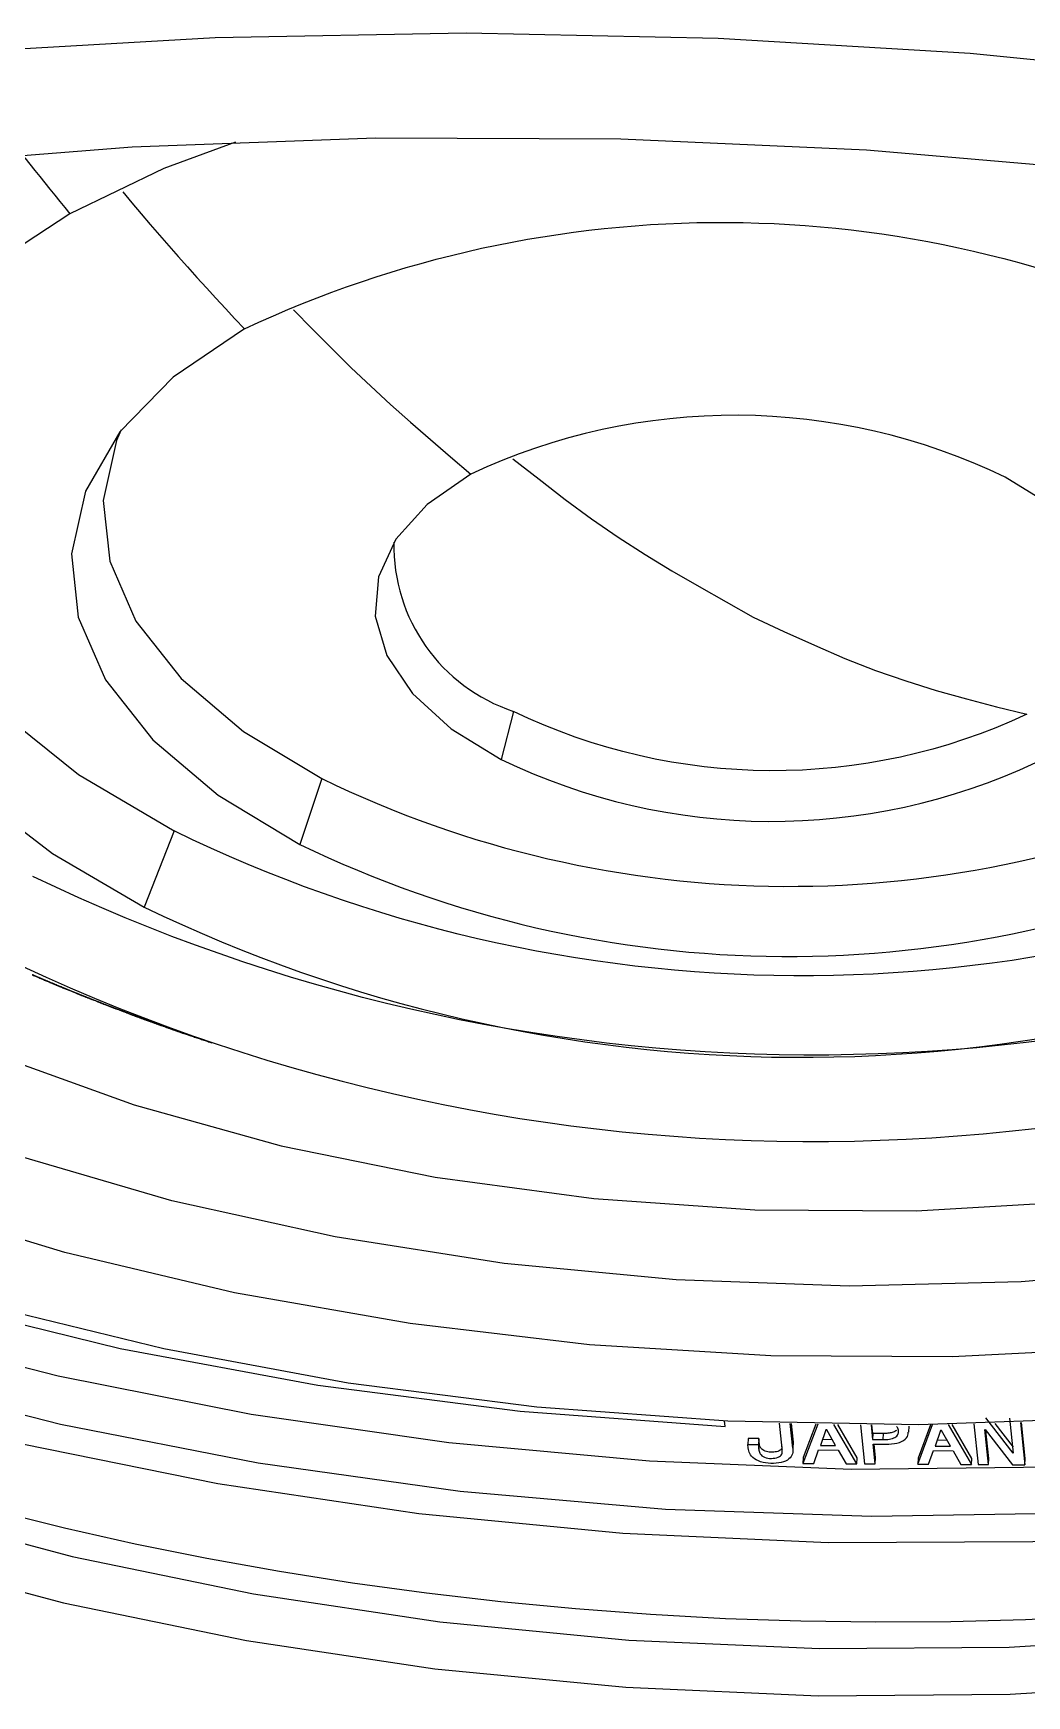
# Model space of a CAD drawing. Header units: millimetres. Extents: x 14 to 828, y 15 to 581.
# Drawn here: x 349.5 to 352.91, y 497.22 to 502.93 of the extents above; entities that cross this region are included whole.
import ezdxf

# ---------------------------------------------------------------- set-up
doc = ezdxf.new("R2010")
doc.units = ezdxf.units.MM
doc.header["$LTSCALE"] = 0.2
doc.layers.add('1_シンボル', color=2, linetype='Continuous')

msp = doc.modelspace()

# ---------------------------------------------------------------- linework, layer by layer
at = {"layer": '1_シンボル', "color": 7}
for points in [[(356.0874, 502.3206), (355.2694, 502.5025), (354.4325, 502.6529), (353.5815, 502.771), (352.7206, 502.8563), (351.8547, 502.9081), (350.9882, 502.9263), (350.1259, 502.9108), (349.2722, 502.8616), (348.4318, 502.7791), (347.6092, 502.6636), (346.8086, 502.5157), (346.0345, 502.3363), (345.291, 502.1263), (344.5819, 501.8868)], [(356.4321, 501.8345), (355.6546, 502.037), (354.8543, 502.2082), (354.0358, 502.3471), (353.204, 502.4529), (352.3638, 502.5248), (351.52, 502.5626), (350.6776, 502.566), (349.8416, 502.5349), (349.0169, 502.4696), (348.2083, 502.3704), (347.4205, 502.2379), (346.6582, 502.073), (345.9259, 501.8765), (345.2279, 501.6496), (344.5681, 501.3936)], [(350.1958, 502.5523), (349.95, 502.4617), (349.6268, 502.3064)], [(349.4726, 502.4985), (349.4895, 502.4769), (349.5065, 502.4553), (349.5235, 502.4339), (349.5407, 502.4125), (349.5578, 502.3912), (349.575, 502.3699), (349.5923, 502.3487), (349.6095, 502.3275), (349.6268, 502.3064), (349.3516, 502.1266), (349.13, 501.9259), (348.9665, 501.7085), (348.8644, 501.4788), (348.8258, 501.2415), (348.8516, 501.0014), (348.9411, 500.7633), (349.0925, 500.5321), (349.3029, 500.3126), (349.5678, 500.1092), (349.8819, 499.926)], [(350.3954, 501.977), (350.4611, 501.9099), (350.5271, 501.8434), (350.5935, 501.7779), (350.6607, 501.7141), (350.7286, 501.6519), (350.797, 501.591), (350.8659, 501.5309), (350.9351, 501.4716), (351.0043, 501.4125), (350.8541, 501.3084), (350.747, 501.1893), (350.687, 501.0597), (350.6765, 500.9247), (350.716, 500.7893), (350.8038, 500.6589), (350.9366, 500.5384), (351.1094, 500.4325)], [(350.2272, 501.911), (349.9823, 501.7454), (349.7982, 501.5576), (349.6804, 501.3534), (349.6324, 501.139), (349.6558, 500.9209), (349.7498, 500.7056), (349.9116, 500.4999), (350.1362, 500.3098), (350.4168, 500.1412)], [(345.3442, 501.6903), (345.3222, 501.6237), (345.2475, 501.2772), (345.2375, 500.9262), (345.2924, 500.574), (345.4116, 500.224), (345.5939, 499.8796), (345.8376, 499.5442), (346.1404, 499.2209), (346.4993, 498.9128), (346.9109, 498.6229), (347.3712, 498.3541), (347.8758, 498.1089), (348.4198, 497.8896), (348.998, 497.6984), (349.6048, 497.5371), (350.2344, 497.4073), (350.8807, 497.3102), (351.5375, 497.2468), (352.1984, 497.2176), (352.8572, 497.223), (353.5073, 497.2629), (354.1427, 497.3368)], [(357.9656, 501.3146), (357.936, 501.0233), (357.8414, 500.699), (357.6828, 500.384), (357.4621, 500.0819), (357.1816, 499.7958), (356.8444, 499.5291), (356.4542, 499.2845), (356.0153, 499.0647), (355.5324, 498.8723), (355.011, 498.7092), (354.4566, 498.5773), (353.8754, 498.478), (353.2737, 498.4123), (352.6582, 498.3811), (352.0355, 498.3847), (351.4125, 498.423), (350.796, 498.4956), (350.1928, 498.6016), (349.6094, 498.7401), (349.0523, 498.9093), (348.5276, 499.1075), (348.0411, 499.3325), (348.1961, 499.6243)], [(345.3086, 501.0891), (345.4399, 500.8613), (345.7052, 500.5042), (346.0352, 500.1608), (346.4266, 499.8346), (346.8753, 499.5289), (347.3768, 499.247), (347.9258, 498.9917), (348.5168, 498.7655), (349.1438, 498.5709), (349.8002, 498.4098), (350.4794, 498.2839), (351.1745, 498.1944), (351.8781, 498.1423), (351.8761, 498.1612)], [(358.4794, 501.0982), (358.4054, 500.7883), (358.2609, 500.4525), (358.0523, 500.1286), (357.7817, 499.8198), (357.4518, 499.5294), (357.0661, 499.2603), (356.6285, 499.0152), (356.1435, 498.7967), (355.6161, 498.6071), (355.0517, 498.4482), (354.4561, 498.3218), (353.8354, 498.229), (353.1959, 498.1709), (352.5443, 498.148), (351.8872, 498.1606), (351.2313, 498.2086), (350.5834, 498.2915), (349.9502, 498.4083), (349.3381, 498.558), (348.7534, 498.7389), (348.2021, 498.9493), (347.6899, 499.1869), (347.8314, 499.4445)], [(345.3888, 500.5664), (345.5479, 500.3771), (345.8841, 500.0427), (346.2768, 499.7249), (346.7225, 499.4266), (347.2171, 499.1505), (347.7559, 498.8993), (348.3341, 498.6752), (348.9463, 498.4803), (349.5868, 498.3163), (350.2498, 498.1849), (350.9291, 498.0872), (351.6185, 498.0241), (352.3116, 497.9961), (353.002, 498.0037), (353.6834, 498.0466), (353.7468, 498.0524)], [(349.3741, 499.4168), (349.8478, 499.2463), (350.3528, 499.1061), (350.8818, 498.9984), (351.427, 498.9246), (351.9806, 498.8858), (352.5343, 498.8827), (353.0802, 498.9151), (353.6102, 498.9828), (354.1167, 499.0846), (354.5923, 499.2192), (355.0301, 499.3844), (355.4235, 499.578), (355.2978, 499.8564), (355.6276, 500.0668), (355.9046, 500.2986), (356.1248, 500.5485)], [(355.9593, 499.4306), (355.5393, 499.222), (355.0747, 499.0414), (354.5716, 498.8911), (354.0361, 498.773), (353.475, 498.6886), (352.8954, 498.6388), (352.3046, 498.6245), (351.71, 498.6456), (351.119, 498.702), (350.5391, 498.793), (349.9777, 498.9174), (349.4416, 499.0736), (348.9378, 499.2597), (348.4725, 499.4734), (348.6306, 499.785)], [(349.5131, 499.6865), (349.5093, 499.6881), (349.5055, 499.6898), (349.5018, 499.6914), (349.498, 499.693)], [(349.4991, 499.6926), (349.5025, 499.6912), (349.5058, 499.6898), (349.5023, 499.6912), (349.4986, 499.6928)], [(349.5623, 499.666), (349.5599, 499.667), (349.5575, 499.668), (349.5551, 499.669), (349.5527, 499.6699), (349.5503, 499.6709), (349.5479, 499.6719), (349.5455, 499.6729), (349.5432, 499.6739), (349.5408, 499.6749), (349.5384, 499.6759), (349.536, 499.6769), (349.5336, 499.6779), (349.5312, 499.6789), (349.5288, 499.6799), (349.5264, 499.6809), (349.524, 499.6819), (349.5216, 499.6829), (349.5192, 499.6839), (349.5168, 499.6849), (349.5144, 499.686), (349.512, 499.687), (349.5096, 499.688), (349.5072, 499.6891), (349.5048, 499.6901), (349.5023, 499.6912)], [(349.5205, 499.6834), (349.5194, 499.6838), (349.5181, 499.6844), (349.5168, 499.685), (349.5155, 499.6855), (349.5141, 499.6861), (349.5129, 499.6866), (349.5119, 499.687), (349.5109, 499.6875), (349.5099, 499.6879), (349.5087, 499.6884), (349.5074, 499.689), (349.5063, 499.6895)], [(349.6138, 499.6445), (349.6103, 499.6459), (349.6069, 499.6473), (349.6035, 499.6487), (349.6002, 499.6501), (349.5968, 499.6515), (349.5934, 499.6528), (349.5901, 499.6542), (349.5867, 499.6556), (349.5833, 499.657), (349.58, 499.6584), (349.5766, 499.6598), (349.5733, 499.6612), (349.5699, 499.6626), (349.5666, 499.664), (349.5632, 499.6654), (349.5599, 499.6668), (349.5565, 499.6682), (349.5532, 499.6695), (349.5499, 499.6709), (349.5466, 499.6723), (349.5433, 499.6737), (349.5399, 499.6751), (349.5366, 499.6765), (349.5333, 499.6779), (349.53, 499.6793), (349.5267, 499.6808), (349.5234, 499.6822), (349.5201, 499.6836), (349.5167, 499.685), (349.5134, 499.6865), (349.5113, 499.6873), (349.5142, 499.6861), (349.5173, 499.6848), (349.5204, 499.6834), (349.5237, 499.6821), (349.5268, 499.6807), (349.53, 499.6793), (349.5332, 499.678), (349.5364, 499.6766), (349.5396, 499.6753), (349.5428, 499.674), (349.5459, 499.6726), (349.5491, 499.6713), (349.5523, 499.67), (349.5555, 499.6686), (349.5586, 499.6673), (349.5618, 499.666), (349.565, 499.6646), (349.5681, 499.6633), (349.5713, 499.662), (349.5745, 499.6607), (349.5777, 499.6594), (349.5809, 499.6581), (349.5841, 499.6567), (349.5873, 499.6554), (349.5905, 499.6541), (349.5937, 499.6528), (349.5969, 499.6515), (349.6, 499.6502), (349.6032, 499.6489), (349.6061, 499.6477)], [(349.574, 499.6611), (349.5717, 499.662), (349.5694, 499.663), (349.5671, 499.6639), (349.5649, 499.6649), (349.5626, 499.6658), (349.5603, 499.6667), (349.558, 499.6677), (349.5557, 499.6686), (349.5534, 499.6696), (349.5512, 499.6705), (349.5489, 499.6715), (349.5466, 499.6724), (349.5443, 499.6734), (349.5421, 499.6743), (349.5398, 499.6753), (349.5375, 499.6762), (349.5352, 499.6772), (349.533, 499.6782), (349.5307, 499.6791), (349.5284, 499.6801), (349.5262, 499.6811), (349.5239, 499.682), (349.5216, 499.683), (349.5193, 499.684), (349.5169, 499.685)], [(349.6223, 499.641), (349.6204, 499.6418), (349.6184, 499.6426), (349.6164, 499.6434), (349.6145, 499.6442), (349.6126, 499.6449), (349.6107, 499.6457), (349.6088, 499.6465), (349.6069, 499.6473), (349.605, 499.6481), (349.6031, 499.6488), (349.6012, 499.6496), (349.5993, 499.6504), (349.5974, 499.6512), (349.5955, 499.6519), (349.5937, 499.6527), (349.5918, 499.6535), (349.5899, 499.6543), (349.5881, 499.655), (349.5862, 499.6558), (349.5843, 499.6566), (349.5825, 499.6573), (349.5806, 499.6581), (349.5788, 499.6589), (349.5769, 499.6597), (349.575, 499.6605), (349.5731, 499.6612), (349.5713, 499.662), (349.5693, 499.6628), (349.5672, 499.6637), (349.5688, 499.663), (349.5705, 499.6623), (349.5722, 499.6616), (349.574, 499.6609), (349.5757, 499.6602), (349.5775, 499.6594), (349.5792, 499.6587), (349.581, 499.658), (349.5827, 499.6573), (349.5845, 499.6565), (349.5862, 499.6558), (349.588, 499.6551), (349.5897, 499.6544), (349.5915, 499.6536), (349.5932, 499.6529), (349.595, 499.6522), (349.5968, 499.6514), (349.5985, 499.6507), (349.6003, 499.65), (349.6021, 499.6493), (349.6038, 499.6485), (349.6056, 499.6478), (349.6074, 499.6471), (349.6091, 499.6464), (349.6109, 499.6457), (349.6126, 499.6449), (349.6144, 499.6442), (349.6161, 499.6435), (349.6176, 499.6429)], [(349.6438, 499.6322), (349.6462, 499.6313), (349.6486, 499.6303), (349.651, 499.6293), (349.6534, 499.6284), (349.6558, 499.6274), (349.6582, 499.6265), (349.6606, 499.6255), (349.6629, 499.6246), (349.6653, 499.6236), (349.6676, 499.6227), (349.6688, 499.6222), (349.6661, 499.6233), (349.6635, 499.6243), (349.6609, 499.6254), (349.6584, 499.6264), (349.6559, 499.6274), (349.6535, 499.6284), (349.651, 499.6293), (349.6485, 499.6303), (349.646, 499.6313), (349.6436, 499.6323), (349.6411, 499.6333), (349.6386, 499.6343), (349.6361, 499.6353), (349.6337, 499.6363), (349.6312, 499.6373), (349.6287, 499.6383), (349.6262, 499.6394), (349.6237, 499.6404), (349.6212, 499.6414), (349.6188, 499.6424), (349.6163, 499.6434), (349.6138, 499.6444), (349.6113, 499.6454), (349.6088, 499.6465), (349.6063, 499.6475), (349.6039, 499.6485), (349.6014, 499.6495), (349.5989, 499.6506), (349.5964, 499.6516), (349.5939, 499.6526), (349.5914, 499.6536), (349.589, 499.6547), (349.5865, 499.6557), (349.584, 499.6567), (349.5815, 499.6578), (349.579, 499.6588), (349.5765, 499.6598), (349.574, 499.6609), (349.5715, 499.662), (349.5689, 499.6631)], [(349.6448, 499.6319), (349.6466, 499.6311), (349.6484, 499.6304), (349.6501, 499.6297), (349.6519, 499.6289), (349.6537, 499.6282), (349.6555, 499.6275), (349.6573, 499.6268), (349.6591, 499.626), (349.6609, 499.6253), (349.6627, 499.6246), (349.6645, 499.6239), (349.6663, 499.6232), (349.6681, 499.6225), (349.6698, 499.6218), (349.6713, 499.6212), (349.6693, 499.622), (349.6673, 499.6228), (349.6653, 499.6236), (349.6633, 499.6244), (349.6614, 499.6251), (349.6595, 499.6259), (349.6576, 499.6267), (349.6557, 499.6274), (349.6538, 499.6282), (349.6519, 499.6289), (349.65, 499.6297), (349.6481, 499.6305), (349.6462, 499.6312), (349.6443, 499.632), (349.6424, 499.6328), (349.6405, 499.6335), (349.6386, 499.6343), (349.6367, 499.6351), (349.6348, 499.6359), (349.6329, 499.6366), (349.631, 499.6374), (349.6291, 499.6382), (349.6271, 499.639), (349.6252, 499.6398), (349.6233, 499.6405), (349.6214, 499.6413), (349.6195, 499.6421), (349.6175, 499.6429), (349.6156, 499.6437), (349.6137, 499.6445), (349.6117, 499.6453), (349.6098, 499.6461), (349.6078, 499.6469), (349.6058, 499.6477), (349.6038, 499.6486), (349.6019, 499.6494)], [(349.7154, 499.6037), (349.7131, 499.6046), (349.7108, 499.6055), (349.7086, 499.6064), (349.7063, 499.6073), (349.7041, 499.6082), (349.7018, 499.609), (349.6996, 499.6099), (349.6974, 499.6108), (349.6952, 499.6117), (349.693, 499.6125), (349.6907, 499.6134), (349.6885, 499.6143), (349.6863, 499.6152), (349.6841, 499.6161), (349.6819, 499.6169), (349.6797, 499.6178), (349.6774, 499.6187), (349.6752, 499.6196), (349.673, 499.6205), (349.6707, 499.6214), (349.6684, 499.6223), (349.6661, 499.6232), (349.6638, 499.6242), (349.6625, 499.6247), (349.6641, 499.624), (349.666, 499.6233), (349.6679, 499.6225), (349.6699, 499.6217), (349.6719, 499.6209), (349.6739, 499.6201), (349.6759, 499.6193), (349.6779, 499.6185), (349.6799, 499.6177), (349.682, 499.6169), (349.684, 499.6161), (349.6861, 499.6153), (349.6881, 499.6145), (349.6902, 499.6137), (349.6922, 499.6128), (349.6943, 499.612), (349.6964, 499.6112), (349.6984, 499.6104), (349.7004, 499.6096), (349.7024, 499.6088), (349.7044, 499.6081), (349.7061, 499.6074), (349.7042, 499.6081), (349.7018, 499.6091), (349.6994, 499.61), (349.6971, 499.6109), (349.6948, 499.6118), (349.6925, 499.6127), (349.6903, 499.6136), (349.688, 499.6145), (349.6858, 499.6154), (349.6836, 499.6162), (349.6814, 499.6171), (349.6793, 499.618), (349.6771, 499.6188), (349.6749, 499.6197), (349.6728, 499.6206), (349.6706, 499.6214), (349.6684, 499.6223), (349.6662, 499.6232), (349.6641, 499.624), (349.6619, 499.6249), (349.6597, 499.6258), (349.6575, 499.6267), (349.6553, 499.6276), (349.6531, 499.6285), (349.6509, 499.6293), (349.6487, 499.6302), (349.6465, 499.6311), (349.6443, 499.632), (349.6421, 499.6329), (349.6399, 499.6338), (349.6376, 499.6347), (349.6354, 499.6356), (349.6332, 499.6365), (349.631, 499.6374), (349.6288, 499.6383), (349.6266, 499.6392), (349.6244, 499.6401), (349.6222, 499.641), (349.62, 499.6419), (349.6177, 499.6429), (349.6155, 499.6438)], [(349.7359, 499.5958), (349.7335, 499.5967), (349.7311, 499.5976), (349.7288, 499.5985), (349.7268, 499.5993), (349.725, 499.6), (349.7234, 499.6006), (349.7215, 499.6013), (349.7198, 499.602), (349.7181, 499.6026), (349.7165, 499.6033), (349.7148, 499.6039), (349.7132, 499.6045), (349.7116, 499.6052), (349.71, 499.6058), (349.7084, 499.6064), (349.7069, 499.607), (349.7053, 499.6077), (349.7037, 499.6083), (349.7022, 499.6089), (349.7006, 499.6095), (349.699, 499.6101), (349.6975, 499.6107), (349.6959, 499.6114), (349.6943, 499.612), (349.6928, 499.6126), (349.6912, 499.6132), (349.6896, 499.6139), (349.6881, 499.6145), (349.6865, 499.6151), (349.6849, 499.6157), (349.6833, 499.6164), (349.6817, 499.617), (349.6801, 499.6177), (349.6785, 499.6183), (349.6769, 499.6189), (349.6753, 499.6196), (349.6737, 499.6202), (349.672, 499.6209), (349.6704, 499.6215)], [(349.8387, 499.5565), (349.8366, 499.5573), (349.8345, 499.5581), (349.8324, 499.5589), (349.8303, 499.5597), (349.8282, 499.5604), (349.8262, 499.5612), (349.8241, 499.562), (349.822, 499.5628), (349.8199, 499.5635), (349.8179, 499.5643), (349.8158, 499.5651), (349.8137, 499.5659), (349.8116, 499.5666), (349.8096, 499.5674), (349.8075, 499.5682), (349.8055, 499.569), (349.8034, 499.5697), (349.8014, 499.5705), (349.7993, 499.5713), (349.7973, 499.5721), (349.7952, 499.5728), (349.7932, 499.5736), (349.7911, 499.5744), (349.7891, 499.5752), (349.787, 499.576), (349.785, 499.5767), (349.7829, 499.5775), (349.7808, 499.5783), (349.7787, 499.5791), (349.7766, 499.5799), (349.7745, 499.5807), (349.7758, 499.5803), (349.7775, 499.5796), (349.7793, 499.5789), (349.7812, 499.5782), (349.783, 499.5775), (349.7848, 499.5768), (349.7864, 499.5762), (349.7843, 499.577), (349.7822, 499.5778), (349.7801, 499.5786), (349.778, 499.5794), (349.776, 499.5802), (349.7739, 499.581), (349.7719, 499.5817), (349.7699, 499.5825), (349.7679, 499.5833), (349.7659, 499.5841), (349.7639, 499.5848), (349.7619, 499.5856), (349.7599, 499.5864), (349.7579, 499.5871), (349.7559, 499.5879), (349.7539, 499.5887), (349.7519, 499.5895), (349.7499, 499.5902), (349.7479, 499.591), (349.7459, 499.5918), (349.7439, 499.5926), (349.7419, 499.5934), (349.7399, 499.5941), (349.7379, 499.5949), (349.7359, 499.5957), (349.7338, 499.5965), (349.7318, 499.5973), (349.7298, 499.5981), (349.7278, 499.5989), (349.7257, 499.5997), (349.7236, 499.6005), (349.7226, 499.6009), (349.7243, 499.6003), (349.7261, 499.5995), (349.728, 499.5988), (349.7299, 499.5981), (349.7317, 499.5973), (349.7336, 499.5966), (349.7355, 499.5959), (349.7374, 499.5951), (349.7393, 499.5944), (349.7412, 499.5937), (349.743, 499.5929), (349.7449, 499.5922), (349.7468, 499.5914), (349.7487, 499.5907), (349.7506, 499.59), (349.7526, 499.5892), (349.7545, 499.5885), (349.7564, 499.5878), (349.7583, 499.587), (349.7602, 499.5863), (349.7621, 499.5855), (349.764, 499.5848), (349.7659, 499.5841), (349.7678, 499.5834), (349.7697, 499.5826), (349.7716, 499.5819), (349.7735, 499.5812), (349.7754, 499.5805), (349.7772, 499.5797), (349.7791, 499.579), (349.7809, 499.5783), (349.7828, 499.5776), (349.7846, 499.5769), (349.7872, 499.576), (349.785, 499.5768), (349.7829, 499.5776), (349.7808, 499.5784), (349.7787, 499.5792), (349.7767, 499.5799), (349.7746, 499.5807), (349.7726, 499.5815), (349.7705, 499.5823), (349.7685, 499.5831), (349.7665, 499.5839), (349.7644, 499.5846), (349.7624, 499.5854), (349.7604, 499.5862), (349.7584, 499.587), (349.7564, 499.5877), (349.7543, 499.5885), (349.7523, 499.5893), (349.7503, 499.5901), (349.7483, 499.5908), (349.7463, 499.5916), (349.7443, 499.5924), (349.7423, 499.5932), (349.7404, 499.5939), (349.7384, 499.5947), (349.7364, 499.5955), (349.7344, 499.5963), (349.7324, 499.5971), (349.7304, 499.5978), (349.7284, 499.5986), (349.7263, 499.5994), (349.7243, 499.6002), (349.7223, 499.601), (349.7203, 499.6018), (349.7183, 499.6026), (349.7162, 499.6034), (349.7141, 499.6042)], [(349.8301, 499.5597), (349.8287, 499.5602), (349.8272, 499.5608), (349.8257, 499.5614), (349.8243, 499.5619), (349.8228, 499.5624), (349.8214, 499.563), (349.8199, 499.5635), (349.8185, 499.5641), (349.8171, 499.5646), (349.8157, 499.5651), (349.8143, 499.5657), (349.8129, 499.5662), (349.8115, 499.5667), (349.8101, 499.5672), (349.8087, 499.5678), (349.8073, 499.5683), (349.8059, 499.5688), (349.8045, 499.5693), (349.8031, 499.5699), (349.8017, 499.5704), (349.8003, 499.5709), (349.7989, 499.5715), (349.7975, 499.572), (349.7962, 499.5725), (349.7948, 499.573), (349.7934, 499.5736), (349.792, 499.5741), (349.7906, 499.5746), (349.7892, 499.5752), (349.7878, 499.5757), (349.7863, 499.5763), (349.7849, 499.5768), (349.7835, 499.5773), (349.7821, 499.5779), (349.7807, 499.5784), (349.7792, 499.579), (349.7778, 499.5795)], [(349.9488, 499.5166), (349.9459, 499.5176), (349.9431, 499.5186), (349.9403, 499.5196), (349.9375, 499.5205), (349.9347, 499.5215), (349.9319, 499.5225), (349.929, 499.5236), (349.9262, 499.5246), (349.9233, 499.5256), (349.9205, 499.5266), (349.9177, 499.5276), (349.9148, 499.5286), (349.912, 499.5297), (349.9091, 499.5307), (349.9063, 499.5317), (349.9035, 499.5327), (349.9007, 499.5337), (349.8979, 499.5347), (349.8951, 499.5358), (349.8922, 499.5368), (349.8894, 499.5378), (349.8866, 499.5388), (349.8839, 499.5398), (349.8811, 499.5409), (349.8783, 499.5419), (349.8755, 499.5429), (349.8727, 499.5439), (349.87, 499.5449), (349.8672, 499.546), (349.8644, 499.547), (349.8617, 499.548), (349.8589, 499.549), (349.8562, 499.55), (349.8535, 499.551), (349.8507, 499.5521), (349.848, 499.5531), (349.8453, 499.5541), (349.8426, 499.5551), (349.8398, 499.5561), (349.8371, 499.5572), (349.8343, 499.5582), (349.8315, 499.5592), (349.8287, 499.5603), (349.8298, 499.5599), (349.8324, 499.5589), (349.8349, 499.558), (349.8374, 499.557), (349.84, 499.5561), (349.8425, 499.5551), (349.8451, 499.5542), (349.8477, 499.5532), (349.8502, 499.5522), (349.8528, 499.5513), (349.8554, 499.5503), (349.858, 499.5494), (349.8607, 499.5484), (349.8633, 499.5474), (349.8659, 499.5465), (349.8685, 499.5455), (349.8711, 499.5445), (349.8737, 499.5436), (349.8763, 499.5426), (349.8789, 499.5417), (349.8815, 499.5407), (349.884, 499.5398), (349.8866, 499.5389), (349.8891, 499.538), (349.8916, 499.5371), (349.8941, 499.5362), (349.8962, 499.5354), (349.8937, 499.5363), (349.8908, 499.5373), (349.888, 499.5384), (349.8852, 499.5394), (349.8824, 499.5404), (349.8796, 499.5414), (349.8769, 499.5424), (349.8741, 499.5434), (349.8714, 499.5444), (349.8686, 499.5454), (349.8659, 499.5464), (349.8631, 499.5475), (349.8604, 499.5485), (349.8577, 499.5495), (349.8549, 499.5505), (349.8522, 499.5515), (349.8495, 499.5525), (349.8468, 499.5535), (349.844, 499.5545), (349.8413, 499.5555), (349.8386, 499.5566), (349.8359, 499.5576), (349.8331, 499.5586), (349.8304, 499.5596), (349.8277, 499.5607), (349.8249, 499.5617), (349.8221, 499.5628), (349.8211, 499.5631), (349.8234, 499.5623), (349.8259, 499.5613), (349.8286, 499.5603), (349.8312, 499.5593), (349.8338, 499.5583), (349.8365, 499.5574), (349.8391, 499.5564), (349.8417, 499.5554), (349.8443, 499.5544), (349.8469, 499.5535), (349.8495, 499.5525), (349.852, 499.5516), (349.8546, 499.5506), (349.8572, 499.5496), (349.8598, 499.5487), (349.8624, 499.5477), (349.865, 499.5468), (349.8676, 499.5458), (349.8703, 499.5449), (349.8729, 499.5439), (349.8754, 499.543), (349.878, 499.542), (349.8805, 499.5411), (349.883, 499.5402), (349.8817, 499.5407), (349.8789, 499.5417), (349.8761, 499.5427), (349.8733, 499.5437), (349.8705, 499.5447), (349.8678, 499.5458), (349.8651, 499.5468), (349.8623, 499.5478), (349.8596, 499.5488), (349.8568, 499.5498), (349.8541, 499.5508), (349.8514, 499.5518), (349.8486, 499.5528), (349.8459, 499.5538), (349.8431, 499.5549), (349.8404, 499.5559), (349.8376, 499.5569), (349.8348, 499.558), (349.832, 499.559), (349.8292, 499.5601), (349.8264, 499.5611), (349.8235, 499.5622), (349.8211, 499.5631)], [(349.9216, 499.5262), (349.9194, 499.527), (349.9173, 499.5277), (349.9152, 499.5285), (349.913, 499.5293), (349.9109, 499.53), (349.9088, 499.5308), (349.9066, 499.5316), (349.9045, 499.5323), (349.9024, 499.5331), (349.9002, 499.5339), (349.8981, 499.5347), (349.896, 499.5355), (349.8938, 499.5363), (349.8917, 499.537), (349.8895, 499.5378), (349.8874, 499.5386), (349.8852, 499.5394), (349.883, 499.5402), (349.8808, 499.541), (349.8828, 499.5403), (349.8849, 499.5395), (349.887, 499.5387), (349.8891, 499.538), (349.8912, 499.5372), (349.8933, 499.5365), (349.8953, 499.5357), (349.8974, 499.535), (349.8994, 499.5342), (349.9015, 499.5335), (349.9035, 499.5327), (349.9056, 499.532), (349.9076, 499.5312), (349.9097, 499.5305), (349.9117, 499.5298), (349.9138, 499.529), (349.9158, 499.5283), (349.9178, 499.5276), (349.9199, 499.5268), (349.9219, 499.5261), (349.9239, 499.5254), (349.926, 499.5246), (349.928, 499.5239), (349.9301, 499.5232), (349.9321, 499.5224), (349.9341, 499.5217), (349.9361, 499.521), (349.9381, 499.5203), (349.9358, 499.5211), (349.9335, 499.5219), (349.9313, 499.5227), (349.9291, 499.5235), (349.9269, 499.5243), (349.9248, 499.5251), (349.9226, 499.5258), (349.9205, 499.5266), (349.9184, 499.5273), (349.9163, 499.5281), (349.9142, 499.5289), (349.912, 499.5296), (349.9099, 499.5304), (349.9078, 499.5312), (349.9057, 499.5319), (349.9035, 499.5327), (349.9014, 499.5335), (349.8992, 499.5343), (349.8971, 499.5351), (349.8949, 499.5359), (349.8927, 499.5366), (349.8906, 499.5374), (349.8884, 499.5382), (349.8862, 499.539), (349.884, 499.5398), (349.8818, 499.5406)], [(350.005, 499.4969), (350.0025, 499.4977), (349.9999, 499.4986), (349.9974, 499.4995), (349.995, 499.5003), (349.9925, 499.5012), (349.9901, 499.502), (349.9876, 499.5029), (349.9851, 499.5037), (349.9827, 499.5046), (349.9802, 499.5054), (349.9778, 499.5063), (349.9753, 499.5071), (349.9729, 499.508), (349.9704, 499.5089), (349.968, 499.5097), (349.9656, 499.5106), (349.9631, 499.5114), (349.9607, 499.5123), (349.9583, 499.5131), (349.9559, 499.514), (349.9534, 499.5149), (349.951, 499.5157), (349.9486, 499.5166), (349.9462, 499.5174), (349.9437, 499.5183), (349.9413, 499.5192), (349.9389, 499.5201), (349.9364, 499.5209), (349.934, 499.5218), (349.9315, 499.5227), (349.9287, 499.5237), (349.9308, 499.5229), (349.933, 499.5222), (349.9353, 499.5213), (349.9376, 499.5205), (349.94, 499.5197), (349.9424, 499.5188), (349.9448, 499.5179), (349.9471, 499.5171), (349.9495, 499.5163), (349.9519, 499.5154), (349.9542, 499.5146), (349.9566, 499.5137), (349.959, 499.5129), (349.9613, 499.5121), (349.9636, 499.5113), (349.966, 499.5104), (349.9683, 499.5096), (349.9707, 499.5088), (349.973, 499.508), (349.9753, 499.5072), (349.9777, 499.5064), (349.98, 499.5055), (349.9823, 499.5047), (349.9847, 499.5039), (349.987, 499.5031), (349.9893, 499.5023), (349.9917, 499.5015), (349.994, 499.5007), (349.9963, 499.4999), (349.9986, 499.4991), (349.9997, 499.4987), (349.9971, 499.4996), (349.9947, 499.5005), (349.9922, 499.5013), (349.9897, 499.5022), (349.9873, 499.503), (349.9848, 499.5039), (349.9824, 499.5047), (349.9799, 499.5056), (349.9775, 499.5064), (349.9751, 499.5073), (349.9726, 499.5081), (349.9702, 499.509), (349.9678, 499.5098), (349.9653, 499.5107), (349.9629, 499.5115), (349.9605, 499.5124), (349.9581, 499.5132), (349.9557, 499.5141), (349.9532, 499.5149), (349.9508, 499.5158), (349.9484, 499.5166), (349.946, 499.5175), (349.9436, 499.5184), (349.9411, 499.5192), (349.9387, 499.5201), (349.9363, 499.5209), (349.9339, 499.5218), (349.9314, 499.5227), (349.929, 499.5236), (349.9265, 499.5244), (349.9241, 499.5253), (349.9216, 499.5262)], [(349.9553, 499.5143), (349.9574, 499.5135), (349.9595, 499.5127), (349.9617, 499.512), (349.9638, 499.5112), (349.966, 499.5105), (349.9681, 499.5097), (349.9703, 499.5089), (349.9724, 499.5082), (349.9746, 499.5074), (349.9767, 499.5067), (349.9789, 499.5059), (349.9811, 499.5052), (349.9832, 499.5044), (349.9854, 499.5037), (349.9875, 499.5029), (349.9897, 499.5022), (349.9918, 499.5015), (349.9939, 499.5007), (349.9961, 499.5), (349.9982, 499.4993), (350.0001, 499.4986)], [(349.9851, 499.5039), (349.9885, 499.5027), (349.9923, 499.5014), (349.9962, 499.5), (350.0001, 499.4987), (350.004, 499.4973), (350.0079, 499.4959), (350.0118, 499.4946), (350.0157, 499.4932), (350.0197, 499.4918), (350.0237, 499.4905), (350.0276, 499.4891), (350.0316, 499.4878), (350.0356, 499.4864), (350.0395, 499.485), (350.0435, 499.4837), (350.0475, 499.4823), (350.0515, 499.481), (350.0555, 499.4796), (350.0595, 499.4783), (350.0635, 499.4769), (350.0675, 499.4756), (350.0715, 499.4743), (350.0755, 499.4729), (350.0795, 499.4716), (350.0835, 499.4703), (350.0875, 499.4689), (350.0915, 499.4676), (350.0955, 499.4663), (350.0996, 499.465), (350.1036, 499.4636), (350.1075, 499.4623), (350.1115, 499.4611), (350.1152, 499.4599)], [(350.0506, 499.4813), (350.0488, 499.4819), (350.0469, 499.4825), (350.0451, 499.4831), (350.0432, 499.4837), (350.0414, 499.4844), (350.0396, 499.485), (350.0378, 499.4856), (350.036, 499.4862), (350.0342, 499.4868), (350.0324, 499.4874), (350.0306, 499.4881), (350.0288, 499.4887), (350.027, 499.4893), (350.0252, 499.4899), (350.0234, 499.4905), (350.0216, 499.4911), (350.0198, 499.4917), (350.018, 499.4924), (350.0162, 499.493), (350.0144, 499.4936), (350.0126, 499.4942), (350.0108, 499.4948), (350.0091, 499.4954), (350.0073, 499.4961), (350.0055, 499.4967), (350.0037, 499.4973), (350.0019, 499.4979), (350, 499.4986), (349.9982, 499.4992), (349.9957, 499.5001), (349.9972, 499.4996), (349.9988, 499.499), (350.0005, 499.4984), (350.0021, 499.4979), (350.0038, 499.4973), (350.0055, 499.4967), (350.0072, 499.4961), (350.0089, 499.4955), (350.0106, 499.4949), (350.0123, 499.4943), (350.014, 499.4937), (350.0157, 499.4931), (350.0175, 499.4926), (350.0192, 499.492), (350.0209, 499.4914), (350.0227, 499.4908), (350.0244, 499.4902), (350.0261, 499.4896), (350.0279, 499.489), (350.0296, 499.4884), (350.0313, 499.4878), (350.033, 499.4872), (350.0347, 499.4867), (350.0364, 499.4861), (350.0381, 499.4855), (350.0398, 499.4849), (350.0415, 499.4844), (350.0431, 499.4838), (350.0448, 499.4832), (350.0458, 499.4829), (350.0439, 499.4836), (350.042, 499.4842), (350.0402, 499.4848), (350.0384, 499.4854), (350.0366, 499.486), (350.0347, 499.4866), (350.0329, 499.4873), (350.0311, 499.4879), (350.0293, 499.4885), (350.0275, 499.4891), (350.0257, 499.4897), (350.0239, 499.4903), (350.0221, 499.4909), (350.0203, 499.4916), (350.0186, 499.4922), (350.0168, 499.4928), (350.015, 499.4934), (350.0132, 499.494), (350.0114, 499.4946), (350.0096, 499.4953), (350.0078, 499.4959), (350.006, 499.4965), (350.0042, 499.4971), (350.0024, 499.4977), (350.0006, 499.4984), (349.9987, 499.499), (349.9969, 499.4996), (349.9951, 499.5003), (349.9932, 499.5009), (349.9913, 499.5016), (349.9896, 499.5022)], [(349.9994, 499.4988), (349.9981, 499.4992), (349.997, 499.4996), (349.9959, 499.5), (349.9948, 499.5004), (349.9937, 499.5008), (349.9925, 499.5012), (349.9914, 499.5016), (349.9903, 499.502)], [(350.0805, 499.4713), (350.0784, 499.472), (350.0763, 499.4727), (350.0742, 499.4734), (350.0721, 499.4741), (350.07, 499.4748), (350.0679, 499.4755), (350.0658, 499.4762), (350.0637, 499.4769), (350.0616, 499.4776), (350.0595, 499.4783), (350.0574, 499.479), (350.0553, 499.4797), (350.0532, 499.4804), (350.0511, 499.4811), (350.049, 499.4818), (350.0469, 499.4825), (350.0448, 499.4832), (350.0427, 499.4839), (350.0406, 499.4846), (350.0385, 499.4854), (350.0364, 499.4861), (350.0342, 499.4868), (350.0321, 499.4876)], [(352.1053, 498.1525), (352.1121, 498.0889), (352.111, 498.0677), (352.1112, 498.0628), (352.1111, 498.058), (352.1108, 498.0532), (352.1098, 498.0484), (352.1081, 498.0437), (352.1056, 498.0391), (352.1022, 498.0347), (352.0978, 498.0306), (352.0924, 498.0269), (352.086, 498.0236), (352.0788, 498.0209), (352.0709, 498.0187), (352.0625, 498.0171), (352.0537, 498.016), (352.0447, 498.0155), (352.0356, 498.0156), (352.0265, 498.0162), (352.0175, 498.0174), (352.0088, 498.0191), (352.0004, 498.0214), (351.9926, 498.0242), (351.9855, 498.0275), (351.9792, 498.0313), (351.9738, 498.0354), (351.9694, 498.0398), (351.9658, 498.0445), (351.963, 498.0492), (351.9609, 498.054), (351.9595, 498.0588), (351.9584, 498.0637), (351.9575, 498.0686), (351.9562, 498.0801)], [(351.9944, 498.0643), (351.9947, 498.0609), (351.9953, 498.0576), (351.9961, 498.0543), (351.9973, 498.051), (351.9992, 498.0478), (352.0017, 498.0447), (352.005, 498.0417), (352.0091, 498.0391), (352.0139, 498.0368), (352.0192, 498.0349), (352.0251, 498.0336), (352.0312, 498.0328), (352.0375, 498.0327), (352.0436, 498.0331), (352.0496, 498.0338), (352.0553, 498.0349), (352.0605, 498.0365), (352.065, 498.0386), (352.0685, 498.0412), (352.071, 498.0442), (352.0727, 498.0473), (352.0739, 498.0505), (352.0746, 498.0537), (352.0749, 498.057), (352.075, 498.0604), (352.0749, 498.0637), (352.0746, 498.0671), (352.0654, 498.1537)], [(352.111, 498.0677), (352.1019, 498.1526)], [(352.1898, 498.1504), (352.147, 498.0361), (352.1459, 498.015)], [(352.1966, 498.1503), (352.1459, 498.015), (352.1829, 498.0148), (352.1994, 498.0615), (352.2672, 498.0611), (352.2938, 498.0141), (352.3308, 498.0139), (352.3319, 498.0351), (352.2651, 498.1491)], [(352.3308, 498.0139), (352.2515, 498.1493)], [(352.3431, 498.1481), (352.3575, 498.0138), (352.394, 498.0136), (352.3866, 498.0818), (352.4313, 498.0816), (352.441, 498.0819), (352.4505, 498.0825), (352.4598, 498.0835), (352.4687, 498.0852), (352.4769, 498.0876), (352.4845, 498.0906), (352.4911, 498.0942), (352.4968, 498.0983), (352.5012, 498.1027), (352.5045, 498.1074), (352.5063, 498.1124), (352.5072, 498.1175), (352.5075, 498.1226)], [(352.3796, 498.1479), (352.385, 498.0974), (352.4204, 498.0972), (352.4261, 498.0974), (352.4318, 498.0976), (352.4373, 498.0981), (352.4428, 498.0987), (352.448, 498.0997), (352.453, 498.101), (352.4576, 498.1027), (352.4617, 498.1046), (352.4651, 498.1069), (352.468, 498.1094), (352.4704, 498.1121), (352.4722, 498.1149), (352.4734, 498.1178), (352.4741, 498.1208), (352.4743, 498.1238), (352.4742, 498.1269), (352.4738, 498.13), (352.4731, 498.1331), (352.472, 498.1361), (352.4702, 498.1391), (352.4677, 498.1419)], [(352.4668, 498.1285), (352.4645, 498.1269), (352.4619, 498.1253), (352.459, 498.1239), (352.4558, 498.1227), (352.4524, 498.1217), (352.4489, 498.1208), (352.4452, 498.12), (352.4414, 498.1194), (352.4375, 498.119), (352.4336, 498.1187), (352.4296, 498.1186), (352.4255, 498.1184), (352.4215, 498.1183), (352.386, 498.1185), (352.3829, 498.1478)], [(352.5093, 498.1437), (352.5083, 498.1226)], [(352.5843, 498.1484), (352.5414, 498.0339), (352.5403, 498.0127), (352.5911, 498.1485)], [(352.6445, 498.1492), (352.7252, 498.0117), (352.7262, 498.0328), (352.6579, 498.1494)], [(352.7323, 498.151), (352.7473, 498.0115), (352.7837, 498.0113), (352.7848, 498.0325), (352.7745, 498.1286)], [(352.8675, 498.0507), (352.7742, 498.1716)], [(352.8687, 498.0717), (352.806, 498.1529)], [(352.8549, 498.1711), (352.8678, 498.0507)], [(352.8929, 498.1558), (352.9085, 498.0106), (352.9096, 498.0318), (352.8963, 498.1559)], [(352.0736, 498.0731), (352.0736, 498.0703), (352.0732, 498.0676), (352.0719, 498.065), (352.0698, 498.0626), (352.067, 498.0604), (352.0636, 498.0584), (352.0596, 498.0568), (352.0551, 498.0556), (352.0503, 498.0548), (352.0454, 498.0542), (352.0403, 498.054), (352.0351, 498.054), (352.03, 498.0543), (352.0249, 498.0551), (352.0201, 498.0562), (352.0155, 498.0577), (352.0114, 498.0595), (352.0079, 498.0616), (352.0048, 498.0639), (352.0024, 498.0664), (352.0005, 498.069), (351.999, 498.0717), (351.9979, 498.0745), (351.997, 498.0772), (351.9964, 498.08), (351.9959, 498.0827), (351.9954, 498.0854), (351.9938, 498.1011), (351.9573, 498.1013), (351.9562, 498.0801), (351.9927, 498.0799), (351.9944, 498.0643), (351.9954, 498.0854)], [(351.9938, 498.1011), (351.9927, 498.0799)], [(352.2128, 498.0982), (352.246, 498.098)], [(352.386, 498.1185), (352.385, 498.0974)], [(352.4215, 498.1183), (352.4204, 498.0972)], [(352.6072, 498.0959), (352.6404, 498.0957)], [(352.7837, 498.0113), (352.7708, 498.1322)], [(352.7716, 498.1323), (352.8654, 498.0109), (352.9085, 498.0106)], [(352.1092, 498.0471), (352.1091, 498.0461)], [(352.394, 498.0136), (352.395, 498.0347), (352.39, 498.0818)], [(352.5403, 498.0127), (352.5773, 498.0125), (352.5938, 498.0593), (352.6616, 498.0589), (352.6882, 498.0119), (352.7252, 498.0117)], [(349.3688, 497.8533), (349.6084, 497.794), (349.8516, 497.7395), (350.0979, 497.6899), (350.3471, 497.6452), (350.5987, 497.6054), (350.8524, 497.5707), (351.1077, 497.5411), (351.3643, 497.5167), (351.6219, 497.4975), (351.88, 497.4834), (352.1382, 497.4746), (352.3962, 497.4711), (352.6536, 497.4728), (352.9099, 497.4798), (353.1649, 497.492)]]:
    msp.add_lwpolyline(points, dxfattribs=at)
for points in [[(349.8088, 502.3815), (349.8401, 502.344), (349.8715, 502.3067), (349.9032, 502.2697), (349.935, 502.233), (349.967, 502.1964), (349.999, 502.16), (350.0312, 502.1238), (350.0636, 502.0878), (350.0961, 502.0521), (350.1287, 502.0166), (350.1615, 501.9813), (350.1943, 501.9461), (350.2272, 501.911, -0.226346), (353.5432, 501.892), (353.8239, 501.7234), (354.0485, 501.5333), (354.2102, 501.3276), (354.3042, 501.1123), (354.3276, 500.8942), (354.2796, 500.6798), (354.1618, 500.4756), (353.9777, 500.2878), (353.7329, 500.1222)], [(352.9457, 500.422), (353.0959, 500.5261), (353.2031, 500.6452), (353.263, 500.7748), (353.2735, 500.9098), (353.2341, 501.0452), (353.1462, 501.1756), (353.0134, 501.2961), (352.8407, 501.402, 0.225607), (351.0043, 501.4125)], [(349.8037, 501.5646), (349.7877, 501.5275), (349.7418, 501.3222), (349.7642, 501.1133), (349.8542, 500.9073), (350.0091, 500.7102), (350.2241, 500.5283), (350.4928, 500.3668), (350.4168, 500.1412, 0.226346), (353.7329, 500.1222), (353.7734, 500.1229), (353.8138, 500.1237), (353.8541, 500.1249), (353.8942, 500.1268), (353.9342, 500.1291), (353.974, 500.1318), (354.0137, 500.1349), (354.0532, 500.1385), (354.0926, 500.1426), (354.1318, 500.1472), (354.1709, 500.1522), (354.2098, 500.1575), (354.2487, 500.1628, -0.227627), (349.985, 500.1872)], [(351.1489, 501.4648), (351.2389, 501.3946), (351.3291, 501.3257), (351.4197, 501.2592), (351.5111, 501.1963), (351.6031, 501.137), (351.6957, 501.0806), (351.7886, 501.0264), (351.8819, 500.9737), (351.9752, 500.9217), (352.0803, 500.8726), (352.1853, 500.8248), (352.2902, 500.7796), (352.3948, 500.7384), (352.4991, 500.7021), (352.6032, 500.6699), (352.7072, 500.6408), (352.811, 500.6138), (352.9147, 500.5878, -0.225607), (351.1509, 500.5979)], [(350.7403, 501.179, 0.328805), (351.1509, 500.5979), (351.1094, 500.4325, 0.225607), (352.9457, 500.422), (353.0274, 500.4071), (353.109, 500.393), (353.1902, 500.3804), (353.271, 500.37), (353.3511, 500.3623), (353.4307, 500.3568), (353.5099, 500.3532), (353.5889, 500.3506), (353.6678, 500.3487, 0.382156), (354.2004, 501.3434)], [(349.3869, 500.5976), (349.6571, 500.3809), (349.985, 500.1872), (349.8819, 499.926, 0.225657), (354.342, 499.9005), (354.3783, 499.9064), (354.4146, 499.9125), (354.4508, 499.9188), (354.4868, 499.9256), (354.5226, 499.9327), (354.5584, 499.9401), (354.594, 499.9478), (354.6295, 499.9559), (354.6649, 499.9643), (354.7, 499.9732), (354.7351, 499.9823), (354.7701, 499.9916), (354.805, 500.0009, -0.225607), (349.5002, 500.0313)], [(350.4928, 500.3668, 0.227254), (353.6678, 500.3487)], [(345.6284, 500.1059), (345.8222, 499.9183), (346.2189, 499.5921), (346.671, 499.2859), (347.1742, 499.0027), (347.7236, 498.7453), (348.3141, 498.516), (348.9399, 498.3171), (349.5952, 498.1505), (350.2735, 498.0178), (350.9685, 497.9202), (351.6735, 497.8587), (352.3818, 497.8338), (353.0865, 497.8458), (353.781, 497.8946, 0.019937), (354.7308, 498.0251), (354.7336, 498.091), (354.7359, 498.1427), (354.6978, 498.2062), (354.6957, 498.1638), (354.7153, 498.0861), (354.7308, 498.0251, 0.073513), (357.2183, 498.8265)], [(349.3809, 499.7612, 0.225607), (354.9165, 499.7296), (354.9463, 499.7382), (354.9762, 499.7469), (355.0059, 499.7558), (355.0355, 499.765), (355.065, 499.7743), (355.0944, 499.7839), (355.1237, 499.7937), (355.153, 499.8036), (355.1821, 499.8138), (355.2111, 499.8243), (355.2401, 499.8349), (355.2689, 499.8456), (355.2978, 499.8564), (354.92, 499.6705), (354.6592, 499.567)], [(346.1108, 499.519, 0.040789), (347.0582, 498.9383), (347.6049, 498.6815), (348.1915, 498.4519), (348.8127, 498.2517), (349.4628, 498.0826), (350.136, 497.9462), (350.8262, 497.8437), (351.5271, 497.776), (352.2325, 497.7437), (352.9359, 497.7471), (353.6309, 497.7863), (354.3113, 497.8608), (354.9709, 497.97), (355.6038, 498.1128), (356.2042, 498.288), (356.7667, 498.4941), (357.2861, 498.7291), (357.7579, 498.9909), (357.7609, 498.9927)], [(349.0338, 497.8555), (349.6346, 497.6959), (350.258, 497.5673), (350.8979, 497.4712), (351.5481, 497.4084), (352.2025, 497.3795), (352.8547, 497.3848), (353.4984, 497.4243), (354.1275, 497.4976, 0.065166), (354.1427, 497.3368), (354.7572, 497.4442), (355.3447, 497.584), (355.8998, 497.7547), (356.4171, 497.9549)]]:
    msp.add_lwpolyline(points, format="xyb", dxfattribs=at)
for points in [[(352.2243, 498.1312), (352.2055, 498.077), (352.2579, 498.0767), (352.2274, 498.1311)], [(352.5999, 498.0748), (352.6522, 498.0745), (352.6218, 498.1289), (352.6187, 498.1289)]]:
    msp.add_lwpolyline(points, close=True, dxfattribs=at)

doc.saveas('drawing.dxf')
